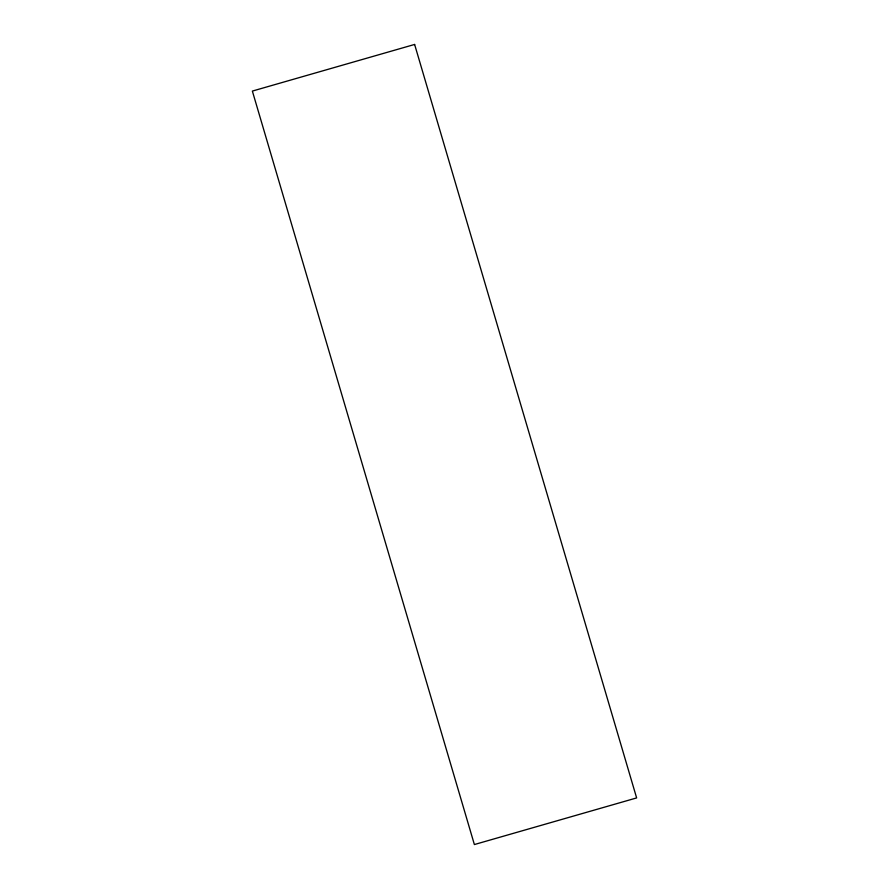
<?xml version="1.0" encoding="UTF-8"?>
<svg xmlns="http://www.w3.org/2000/svg" width="889" height="889" viewBox="0 0 889 889"><rect width="100%" height="100%" fill="white"/><g stroke="black" fill="none" stroke-linecap="round" stroke-linejoin="round"><path stroke-width="1.33" d="M414.618 44.45L252.365 91.078L474.382 844.55L636.635 797.922L414.618 44.45"/></g></svg>
